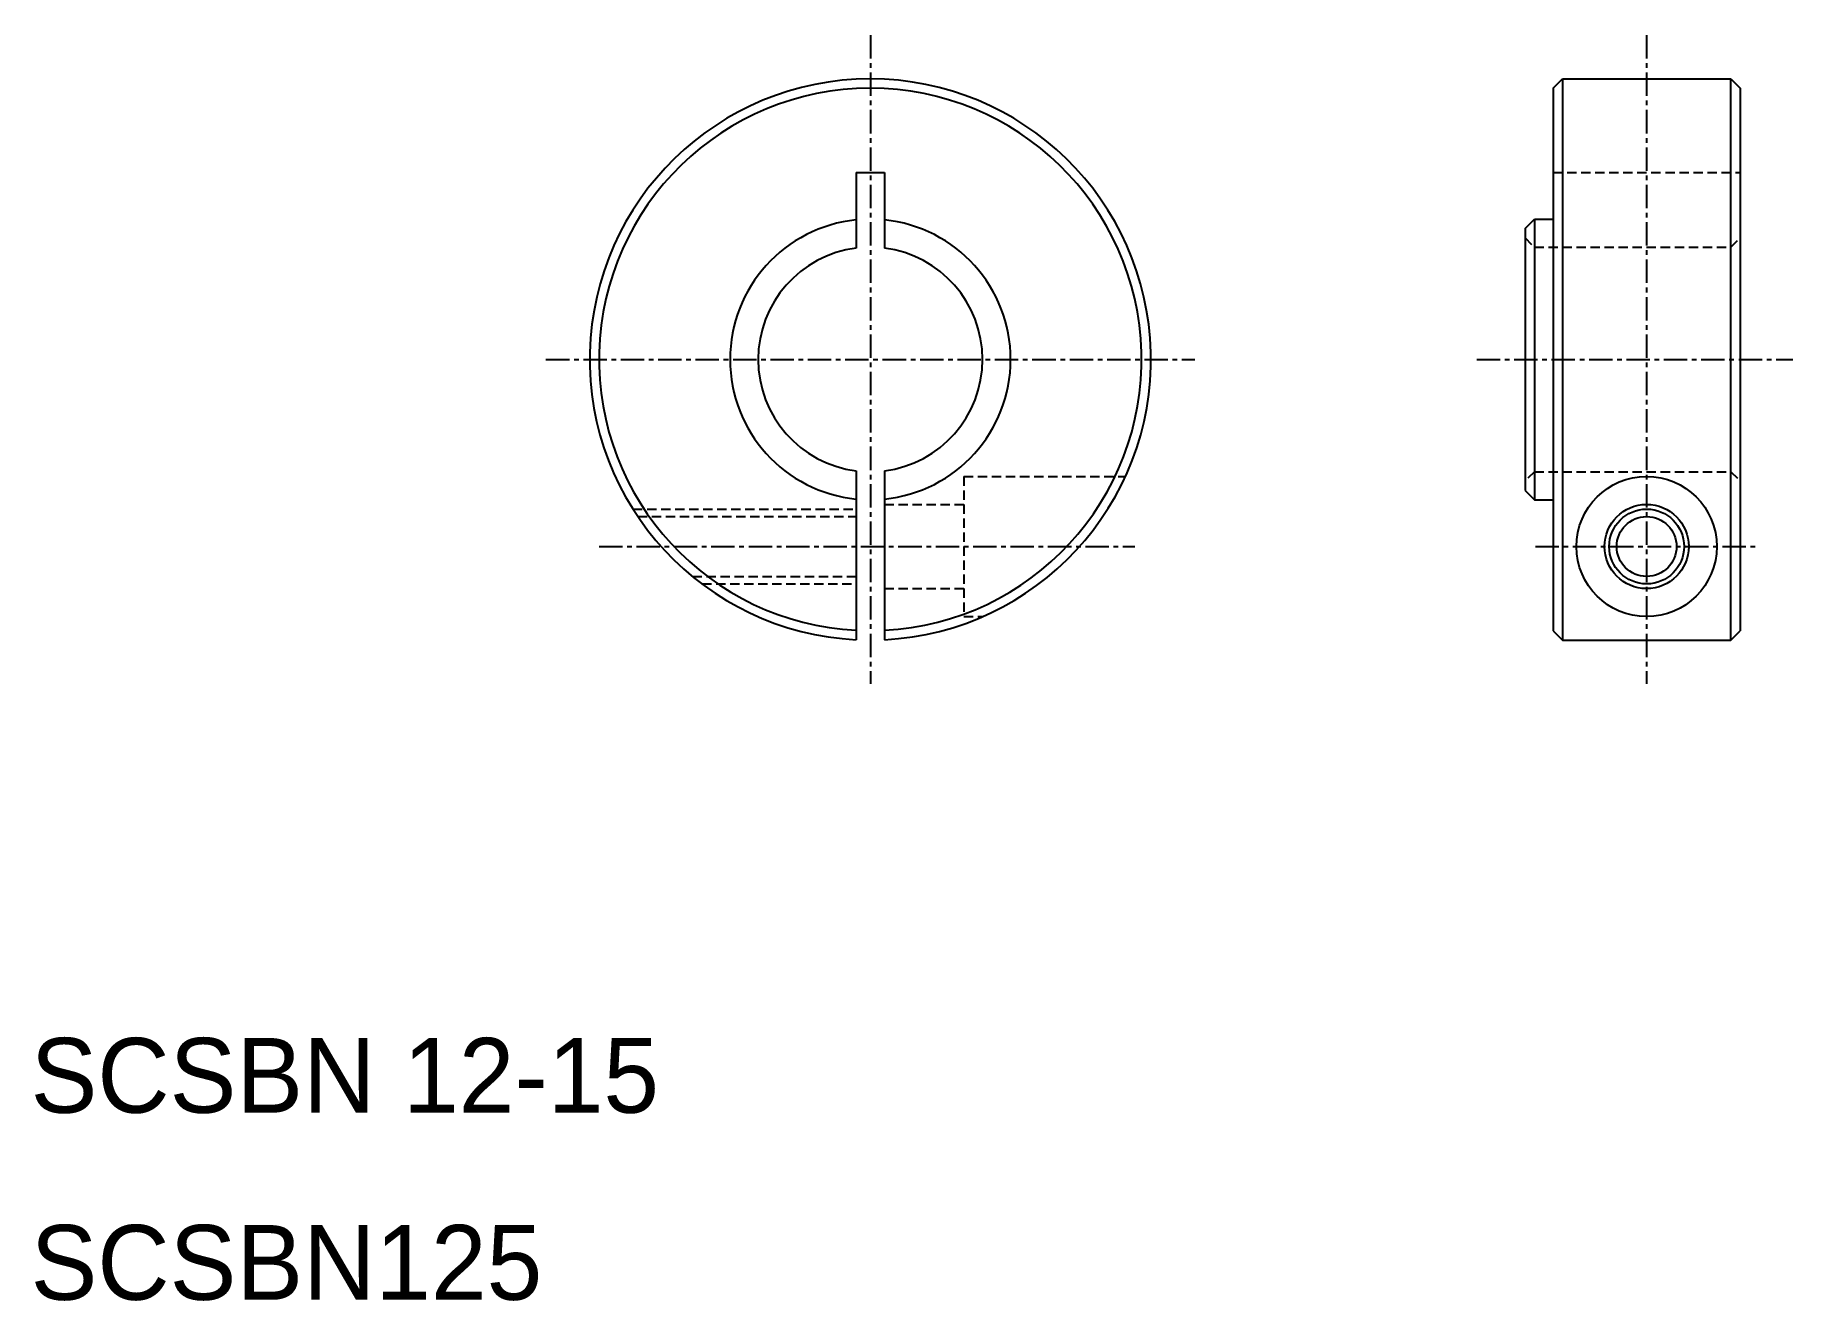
# Model space of a CAD drawing. Extents: x 10.2 to 104.2, y 9.9 to 77.6.
import ezdxf

# ---------------------------------------------------------------- set-up
doc = ezdxf.new("R2010")
doc.units = 0
doc.linetypes.add('CENTER', pattern=[2, 1.25, -0.25, 0.25, -0.25])
doc.linetypes.add('DASHED', pattern=[0.75, 0.5, -0.25])
doc.layers.get('0').update_dxf_attribs({"linetype": 'CONTINUOUS'})
doc.layers.add('CENTER', color=1, linetype='CENTER')

msp = doc.modelspace()

# ---------------------------------------------------------------- linework, layer by layer
at = {"color": 7, "linetype": 'CONTINUOUS'}
for p, q in [((91.391, 74.774), (91.891, 75.274)), ((91.891, 75.274), (100.891, 75.274)), ((91.891, 75.274), (91.891, 45.274)), ((100.891, 45.274), (100.891, 75.274)), ((100.891, 75.274), (101.391, 74.774)), ((91.391, 74.774), (91.391, 45.774)), ((101.391, 74.774), (101.391, 45.774)), ((54.141, 70.274), (55.641, 70.274)), ((54.141, 70.274), (54.141, 66.227)), ((55.641, 70.274), (55.641, 66.227)), ((89.891, 67.274), (90.391, 67.774)), ((90.391, 67.774), (90.391, 52.774)), ((90.391, 67.774), (91.391, 67.774)), ((89.891, 67.274), (89.891, 53.274)), ((91.391, 67.024), (91.391, 67.024)), ((91.391, 60.274), (91.391, 60.274)), ((54.141, 54.321), (54.141, 45.293)), ((55.641, 54.321), (55.641, 45.293)), ((89.891, 53.274), (90.391, 52.774)), ((90.391, 52.774), (91.391, 52.774)), ((91.391, 45.774), (91.891, 45.274)), ((91.891, 45.274), (100.891, 45.274)), ((100.891, 45.274), (101.391, 45.774))]:
    msp.add_line(p, q, dxfattribs=at)
at = {"color": 3, "linetype": 'DASHED'}
for p, q in [((91.391, 70.274), (101.391, 70.274)), ((89.891, 66.774), (90.391, 66.274)), ((100.891, 66.274), (101.391, 66.774)), ((90.391, 66.274), (100.891, 66.274)), ((59.891, 54.024), (68.526, 54.024)), ((59.891, 54.024), (59.891, 46.524)), ((90.391, 54.274), (89.891, 53.774)), ((90.391, 54.274), (100.891, 54.274)), ((100.891, 54.274), (101.391, 53.774)), ((42.202, 52.274), (54.141, 52.274)), ((42.463, 51.874), (54.141, 51.874)), ((55.641, 52.524), (59.891, 52.524)), ((45.381, 48.674), (54.141, 48.674)), ((45.891, 48.274), (54.141, 48.274)), ((55.641, 48.024), (59.891, 48.024)), ((59.891, 46.524), (60.885, 46.524))]:
    msp.add_line(p, q, dxfattribs=at)
at = {"color": 7, "linetype": 'CONTINUOUS'}
for radius in [3.75, 2.25, 1.6]:
    msp.add_circle((96.391, 50.274), radius, dxfattribs=at)
at = {"color": 3}
msp.add_circle((96.391, 50.274), 2, dxfattribs=at)
at = {"color": 7, "linetype": 'CONTINUOUS'}
for radius, start, end in [(15, 272.86598, 267.13402), (14.5, 272.9649, 267.0351), (7.5, 95.73917, 264.26083), (7.5, 275.73917, 84.26083), (6, 97.18076, 262.81924), (6, 277.18076, 82.81924)]:
    msp.add_arc((54.891, 60.274), radius, start, end, dxfattribs=at)
at = {"layer": 'CENTER', "color": 1, "linetype": 'CENTER'}
for p, q in [((54.891, 77.614), (54.891, 42.933)), ((96.391, 77.614), (96.391, 42.933)), ((37.55, 60.274), (72.231, 60.274)), ((87.311, 60.274), (104.207, 60.274)), ((40.387, 50.274), (69.025, 50.274)), ((90.444, 50.274), (102.337, 50.274))]:
    msp.add_line(p, q, dxfattribs=at)

# ---------------------------------------------------------------- texts
at = {"color": 7, "linetype": 'CONTINUOUS'}
for s, p in [('SCSBN 12-15', (10, 20)), ('SCSBN125', (10, 10))]:
    msp.add_text(s, height=4, dxfattribs=at).set_placement(p)

doc.saveas('drawing.dxf')
